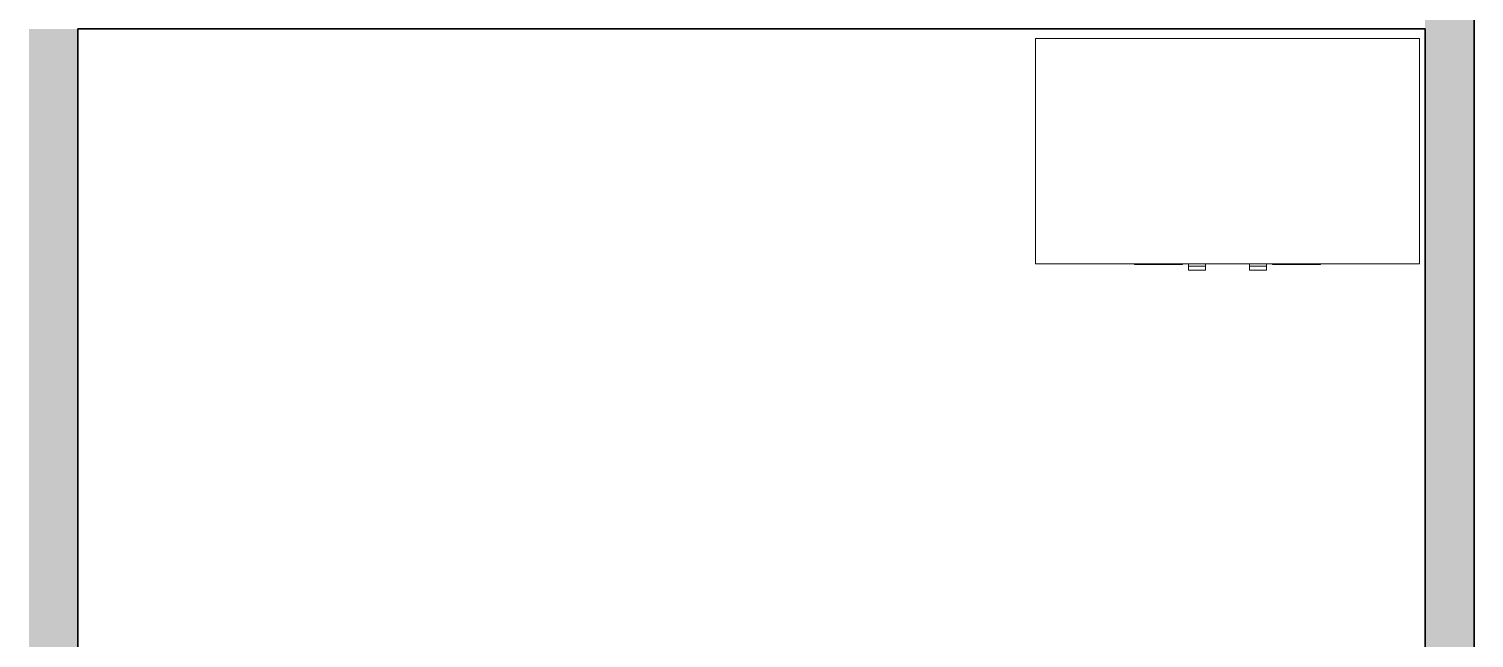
# Model space of a CAD drawing. Header units: millimetres. Extents: x 155927 to 317870, y -36033 to 97293.
# Drawn here: x 221839 to 224851, y 18807 to 20078 of the extents above; entities that cross this region are included whole.
import ezdxf

# ---------------------------------------------------------------- set-up
doc = ezdxf.new("R2010")
doc.units = ezdxf.units.MM
doc.header["$MEASUREMENT"] = 0
for name, color, linetype, lineweight in [('A-WALL', 7, 'CONTINUOUS', 9), ('A-WALL-PATT', 7, 'CONTINUOUS', 9), ('I-FURN', 8, 'CONTINUOUS', 9), ('I-WALL', 7, 'CONTINUOUS', 9)]:
    doc.layers.add(name, color=color, linetype=linetype, lineweight=lineweight)

msp = doc.modelspace()

# ---------------------------------------------------------------- hatches: boundary and pattern name
at = {"layer": 'A-WALL-PATT'}
h = msp.add_hatch(color=256, dxfattribs=at)
h.paths.add_polyline_path([(224748.8, 15107.6), (224850.8, 15107.6), (224850.8, 22156.1), (224748.8, 22156.1), (224748.8, 15209.6)], flags=0)
h.paths.add_polyline_path([(224748.8, 23166.1), (224850.8, 23166.1), (224850.8, 23225.6), (224748.8, 23225.6)], flags=0)
msp.add_hatch(color=256, dxfattribs=at).paths.add_polyline_path([(221838.8, 15107.6), (221940.8, 15107.6), (221940.8, 20077.6), (221838.8, 20077.6), (221838.8, 16759.3)], flags=0)

# ---------------------------------------------------------------- linework, layer by layer
at = {"layer": 'A-WALL', "lineweight": 30}
msp.add_line((221940.8, 20077.6), (224748.8, 20077.6), dxfattribs=at)
at = {"layer": 'I-FURN'}
for p, q in [((223936.9, 19587.6), (223936.9, 20057.6)), ((224736.9, 20057.6), (223936.9, 20057.6)), ((224736.9, 19587.6), (224736.9, 20057.6)), ((224736.9, 19587.6), (223936.9, 19587.6)), ((224142.9, 19587.6), (224142.9, 19586.1)), ((224142.9, 19587.6), (224142.9, 19586.1)), ((224142.9, 19587.6), (224142.9, 19586.1)), ((224150.9, 19586.1), (224142.9, 19586.1)), ((224142.9, 19586.1), (224146.9, 19586.1)), ((224146.9, 19586.1), (224142.9, 19586.1)), ((224142.9, 19586.1), (224146.9, 19586.1)), ((224146.9, 19586.1), (224142.9, 19586.1)), ((224142.9, 19586.1), (224146.9, 19586.1)), ((224234.9, 19586.1), (224150.9, 19586.1)), ((224242.9, 19586.1), (224234.9, 19586.1)), ((224238.9, 19586.1), (224242.9, 19586.1)), ((224238.9, 19586.1), (224242.9, 19586.1)), ((224242.9, 19586.1), (224238.9, 19586.1)), ((224238.9, 19586.1), (224242.9, 19586.1)), ((224242.9, 19586.1), (224238.9, 19586.1)), ((224242.9, 19586.1), (224242.9, 19587.6)), ((224242.9, 19586.1), (224242.9, 19587.6)), ((224242.9, 19586.1), (224242.9, 19587.6)), ((224255.9, 19587.6), (224255.9, 19582.6)), ((224255.9, 19587.6), (224255.9, 19582.6)), ((224255.9, 19587.6), (224255.9, 19586.1)), ((224256.3, 19586.1), (224255.9, 19586.1)), ((224255.9, 19586.1), (224256.3, 19586.1)), ((224290.9, 19582.6), (224255.9, 19582.6)), ((224255.9, 19575.1), (224255.9, 19582.6)), ((224290.9, 19582.6), (224290.9, 19587.6)), ((224290.9, 19582.6), (224290.9, 19587.6)), ((224290.9, 19582.6), (224290.9, 19575.1)), ((224382.9, 19587.6), (224382.9, 19582.6)), ((224382.9, 19587.6), (224382.9, 19582.6)), ((224417.9, 19582.6), (224382.9, 19582.6)), ((224382.9, 19575.1), (224382.9, 19582.6)), ((224417.5, 19586.1), (224417.9, 19586.1)), ((224417.9, 19586.1), (224417.5, 19586.1)), ((224417.9, 19582.6), (224417.9, 19587.6)), ((224417.9, 19582.6), (224417.9, 19587.6)), ((224417.9, 19586.1), (224417.9, 19587.6)), ((224417.9, 19582.6), (224417.9, 19575.1)), ((224430.9, 19587.6), (224430.9, 19586.1)), ((224430.9, 19587.6), (224430.9, 19586.1)), ((224430.9, 19587.6), (224430.9, 19586.1)), ((224438.9, 19586.1), (224430.9, 19586.1)), ((224430.9, 19586.1), (224434.9, 19586.1)), ((224434.9, 19586.1), (224430.9, 19586.1)), ((224430.9, 19586.1), (224434.9, 19586.1)), ((224434.9, 19586.1), (224430.9, 19586.1)), ((224430.9, 19586.1), (224434.9, 19586.1)), ((224522.9, 19586.1), (224438.9, 19586.1)), ((224530.9, 19586.1), (224522.9, 19586.1)), ((224526.9, 19586.1), (224530.9, 19586.1)), ((224526.9, 19586.1), (224530.9, 19586.1)), ((224530.9, 19586.1), (224526.9, 19586.1)), ((224526.9, 19586.1), (224530.9, 19586.1)), ((224530.9, 19586.1), (224526.9, 19586.1)), ((224530.9, 19586.1), (224530.9, 19587.6)), ((224530.9, 19586.1), (224530.9, 19587.6)), ((224530.9, 19586.1), (224530.9, 19587.6)), ((224255.9, 19574.7), (224255.9, 19575.1)), ((224255.9, 19574.6), (224290.9, 19574.6)), ((224255.9, 19574.6), (224290.9, 19574.6)), ((224290.9, 19575.1), (224290.9, 19574.7)), ((224382.9, 19574.7), (224382.9, 19575.1)), ((224382.9, 19574.6), (224417.9, 19574.6)), ((224382.9, 19574.6), (224417.9, 19574.6)), ((224417.9, 19575.1), (224417.9, 19574.7))]:
    msp.add_line(p, q, dxfattribs=at)
at = {"layer": 'I-WALL', "lineweight": 30}
for p, q in [((224850.8, 15107.6), (224850.8, 22156.1)), ((221940.8, 15107.6), (221940.8, 20077.6)), ((224748.8, 20077.6), (224748.8, 15209.6))]:
    msp.add_line(p, q, dxfattribs=at)

doc.saveas('drawing.dxf')
